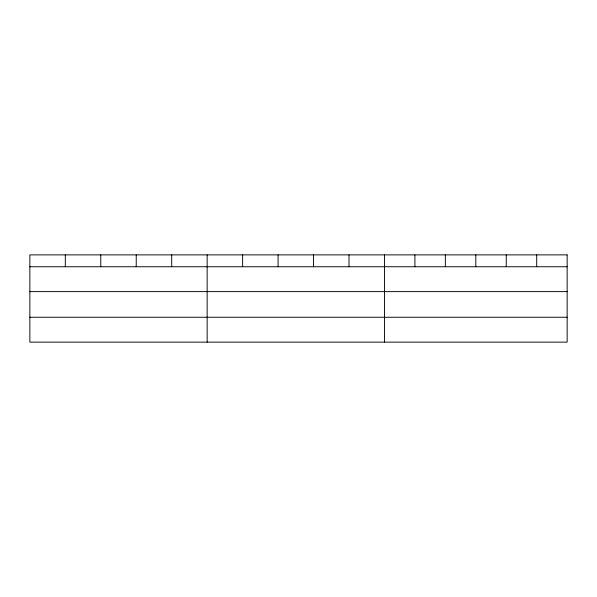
<?xml version="1.0" encoding="UTF-8"?>
<svg xmlns="http://www.w3.org/2000/svg" width="597" height="597" viewBox="0 0 597 597"><rect width="100%" height="100%" fill="white"/><g stroke="black" fill="none" stroke-linecap="round" stroke-linejoin="round"><path stroke-width="0.9" d="M29.85 266.747L567.15 266.747M29.85 291.62L567.15 291.62M29.85 317.253L567.15 317.253M536.703 254.874L536.703 266.747M506.256 254.874L506.256 266.747M475.809 254.874L475.809 266.747M445.362 254.874L445.362 266.747M414.915 254.874L414.915 266.747M384.468 254.874L384.468 342.126M349.006 254.874L349.006 266.747M313.544 254.874L313.544 266.747M278.083 254.874L278.083 266.747M242.621 254.874L242.621 266.747M207.159 254.874L207.159 342.126M171.697 254.874L171.697 266.747M136.235 254.874L136.235 266.747M100.774 254.874L100.774 266.747M65.312 254.874L65.312 266.747M567.15 254.874L29.85 254.874L29.85 342.126L567.15 342.126L567.15 254.874"/></g></svg>
